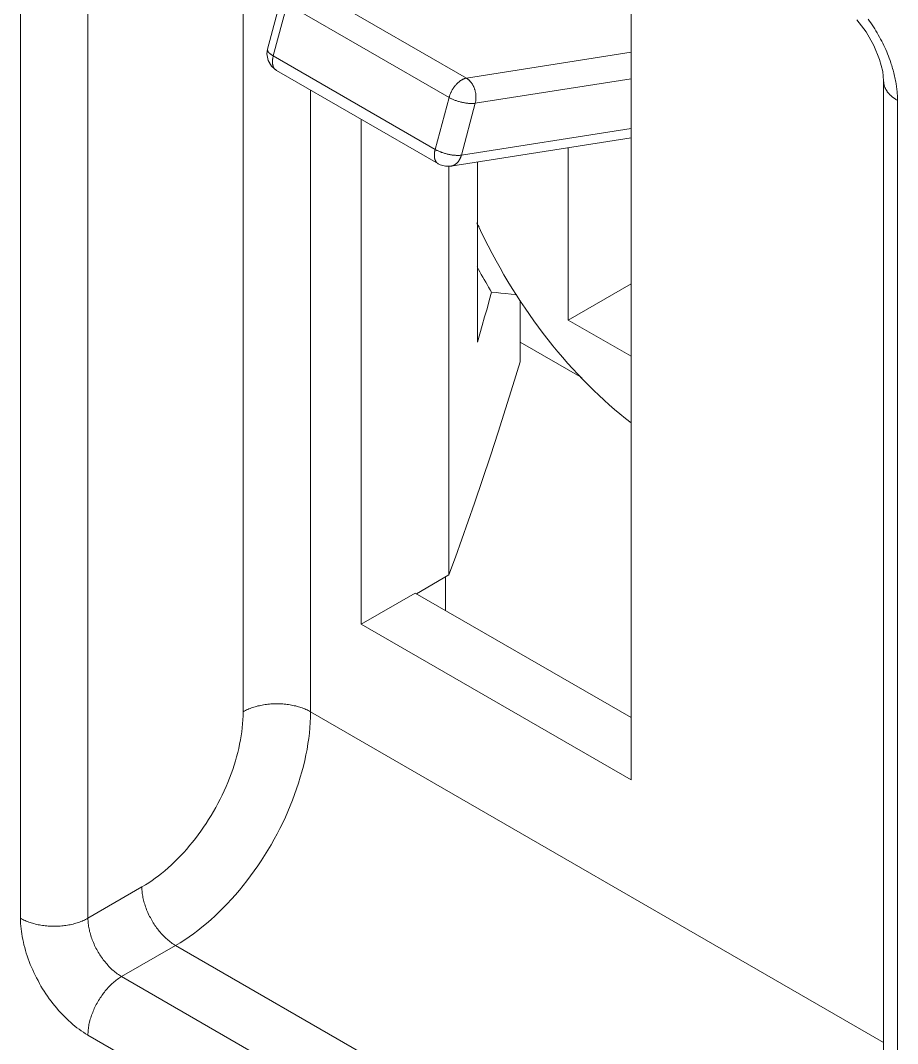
# Model space of a CAD drawing. Header units: inches. Extents: x 67578 to 72421, y -34894 to -31675.
# Drawn here: x 69212.17 to 69226.8, y -33316.35 to -33299.29 of the extents above; entities that cross this region are included whole.
import ezdxf

# ---------------------------------------------------------------- set-up
doc = ezdxf.new("R2010")
doc.units = ezdxf.units.IN
doc.header["$MEASUREMENT"] = 0

# ---------------------------------------------------------------- blocks, each defined once
blk = doc.blocks.new('ET200S')
at = {"lineweight": 0}
for p, q in [((47.12, 20.969), (47.12, 34.85)), ((49.453, 34.15), (49.453, 23.133)), ((53.519, 22.418), (53.519, 31.4)), ((51.793, 29.775), (50.096, 30.755)), ((49.709, 30.081), (49.854, 30.625)), ((49.77, 30.009), (49.915, 30.553)), ((51.612, 29.573), (49.915, 30.553)), ((55.982, 30.263), (55.886, 30.388)), ((56.065, 30.119), (55.982, 30.263)), ((49.703, 30.03), (49.709, 30.081)), ((53.519, 30.047), (51.793, 29.775)), ((56.125, 29.973), (56.065, 30.119)), ((49.715, 29.96), (49.703, 30.03)), ((49.75, 29.901), (49.715, 29.96)), ((51.467, 29.029), (49.77, 30.009)), ((56.157, 29.844), (56.125, 29.973)), ((49.803, 29.857), (49.75, 29.901)), ((51.5, 28.877), (49.803, 29.857)), ((56.166, 29.747), (56.157, 29.844)), ((53.519, 29.769), (51.886, 29.512)), ((56.166, 29.747), (56.166, 15.866)), ((50.16, 29.65), (50.16, 23.133)), ((51.612, 29.573), (51.467, 29.029)), ((51.886, 29.512), (51.741, 28.968)), ((56.312, 29.542), (56.312, 15.662)), ((50.691, 29.344), (50.691, 24.051)), ((51.741, 28.968), (53.519, 29.248)), ((51.631, 28.852), (53.519, 29.149)), ((52.862, 27.24), (52.862, 29.046)), ((51.517, 28.868), (51.499, 28.877)), ((51.573, 28.852), (51.517, 28.868)), ((51.909, 27.009), (51.909, 28.896)), ((51.631, 28.852), (51.573, 28.852)), ((51.61, 28.852), (51.61, 24.567)), ((51.905, 28.244), (51.926, 28.217)), ((52.862, 27.24), (53.519, 27.619)), ((52.357, 26.801), (52.357, 27.447)), ((52.862, 27.24), (53.519, 26.86)), ((52.357, 27.008), (53.006, 26.634)), ((51.27, 24.37), (51.61, 24.567)), ((51.575, 24.194), (51.575, 24.546)), ((50.691, 24.051), (51.256, 24.378)), ((51.256, 24.378), (53.519, 23.072)), ((50.691, 24.051), (53.519, 22.418)), ((56.166, 19.666), (50.16, 23.133)), ((48.393, 21.296), (47.827, 20.969)), ((48.746, 20.683), (48.18, 20.357)), ((56.166, 16.4), (48.746, 20.683)), ((55.959, 15.866), (48.18, 20.357)), ((55.605, 15.254), (47.827, 19.744))]:
    blk.add_line(p, q, dxfattribs=at)
for points in [[(47.827, 20.969), (47.827, 34.853), (47.827, 34.857), (47.827, 34.861), (47.827, 34.865), (47.827, 34.868), (47.827, 34.872), (47.828, 34.876), (47.828, 34.88), (47.828, 34.883), (47.828, 34.887), (47.829, 34.891), (47.829, 34.895), (47.83, 34.898), (47.83, 34.902), (47.831, 34.906), (47.831, 34.91), (47.832, 34.913), (47.832, 34.917), (47.833, 34.921), (47.834, 34.924), (47.834, 34.928), (47.835, 34.932), (47.836, 34.936)], [(56.004, 30.395), (56.018, 30.375), (56.032, 30.355), (56.046, 30.335), (56.059, 30.314), (56.073, 30.293), (56.086, 30.272), (56.099, 30.251), (56.111, 30.229), (56.123, 30.207), (56.135, 30.185), (56.147, 30.163), (56.158, 30.141), (56.168, 30.119), (56.179, 30.097), (56.189, 30.075), (56.199, 30.052), (56.208, 30.03), (56.217, 30.007), (56.226, 29.984), (56.234, 29.961), (56.242, 29.938)], [(49.709, 30.081), (49.709, 30.08), (49.709, 30.079), (49.709, 30.078), (49.709, 30.077), (49.709, 30.076), (49.709, 30.075), (49.709, 30.074), (49.709, 30.072), (49.709, 30.071), (49.709, 30.07), (49.709, 30.069), (49.71, 30.068), (49.71, 30.067), (49.71, 30.066), (49.711, 30.065), (49.711, 30.064), (49.711, 30.063), (49.712, 30.061), (49.712, 30.06), (49.713, 30.059), (49.714, 30.057), (49.714, 30.056), (49.715, 30.054), (49.716, 30.053), (49.717, 30.052), (49.718, 30.05), (49.719, 30.049), (49.72, 30.048), (49.721, 30.046), (49.722, 30.045), (49.723, 30.044), (49.724, 30.043), (49.726, 30.041), (49.727, 30.04), (49.728, 30.039), (49.729, 30.038), (49.73, 30.037), (49.732, 30.036), (49.733, 30.035), (49.735, 30.033), (49.738, 30.031), (49.74, 30.029), (49.743, 30.027), (49.746, 30.025), (49.748, 30.023), (49.751, 30.021), (49.753, 30.019), (49.756, 30.017), (49.759, 30.016), (49.761, 30.014), (49.764, 30.012), (49.767, 30.01), (49.77, 30.009)], [(49.77, 30.009), (49.769, 30.005), (49.768, 30.002), (49.767, 29.998), (49.766, 29.994), (49.765, 29.991), (49.765, 29.987), (49.764, 29.983), (49.764, 29.98), (49.763, 29.976), (49.763, 29.972), (49.762, 29.969), (49.762, 29.965), (49.762, 29.961), (49.761, 29.958), (49.761, 29.954), (49.761, 29.951), (49.761, 29.948), (49.761, 29.945), (49.761, 29.942), (49.761, 29.939), (49.761, 29.936), (49.762, 29.933), (49.762, 29.93), (49.762, 29.927), (49.763, 29.924), (49.763, 29.921), (49.764, 29.918), (49.764, 29.915), (49.765, 29.912), (49.766, 29.909), (49.767, 29.906), (49.767, 29.904), (49.768, 29.902), (49.769, 29.899), (49.77, 29.897), (49.77, 29.895), (49.771, 29.893), (49.772, 29.891), (49.773, 29.889), (49.774, 29.887), (49.776, 29.884), (49.777, 29.882), (49.778, 29.88), (49.779, 29.878), (49.781, 29.877), (49.782, 29.875), (49.783, 29.873), (49.785, 29.871)], [(56.242, 29.938), (56.247, 29.922), (56.252, 29.907), (56.257, 29.892), (56.261, 29.876), (56.266, 29.861), (56.27, 29.845), (56.274, 29.83), (56.278, 29.814), (56.282, 29.798), (56.285, 29.782), (56.288, 29.767), (56.292, 29.751), (56.294, 29.735), (56.297, 29.721), (56.299, 29.708), (56.301, 29.694), (56.303, 29.68), (56.305, 29.666), (56.306, 29.653), (56.308, 29.639), (56.309, 29.625), (56.31, 29.611), (56.311, 29.598), (56.311, 29.584), (56.312, 29.57), (56.312, 29.556), (56.312, 29.542)], [(49.785, 29.871), (49.785, 29.871), (49.786, 29.87), (49.786, 29.87), (49.787, 29.869), (49.787, 29.868), (49.788, 29.868), (49.789, 29.867), (49.789, 29.867), (49.79, 29.866), (49.79, 29.866), (49.791, 29.865), (49.792, 29.865), (49.792, 29.864), (49.793, 29.864), (49.793, 29.863), (49.794, 29.862), (49.795, 29.862), (49.795, 29.862), (49.796, 29.861), (49.797, 29.861), (49.797, 29.86), (49.798, 29.86), (49.799, 29.859), (49.799, 29.859), (49.8, 29.858), (49.801, 29.858), (49.801, 29.857), (49.802, 29.857), (49.803, 29.857)], [(51.612, 29.573), (51.613, 29.579), (51.615, 29.585), (51.617, 29.591), (51.619, 29.597), (51.621, 29.602), (51.623, 29.608), (51.626, 29.614), (51.628, 29.619), (51.631, 29.625), (51.633, 29.63), (51.636, 29.636), (51.639, 29.641), (51.642, 29.647), (51.645, 29.652), (51.648, 29.658), (51.652, 29.663), (51.655, 29.668), (51.658, 29.674), (51.662, 29.679), (51.666, 29.684), (51.669, 29.689), (51.673, 29.693), (51.677, 29.698), (51.681, 29.703), (51.685, 29.707), (51.689, 29.712), (51.693, 29.716), (51.697, 29.72), (51.701, 29.724), (51.706, 29.729), (51.709, 29.732), (51.713, 29.735), (51.717, 29.738), (51.721, 29.741), (51.725, 29.744), (51.729, 29.747), (51.733, 29.75), (51.737, 29.753), (51.741, 29.755), (51.745, 29.758), (51.75, 29.76), (51.753, 29.762), (51.757, 29.764), (51.76, 29.765), (51.764, 29.767), (51.767, 29.768), (51.771, 29.77), (51.774, 29.771), (51.778, 29.772), (51.782, 29.773), (51.786, 29.774), (51.789, 29.775), (51.793, 29.775)], [(51.793, 29.775), (51.797, 29.773), (51.801, 29.771), (51.804, 29.768), (51.808, 29.766), (51.811, 29.763), (51.815, 29.76), (51.818, 29.758), (51.821, 29.755), (51.825, 29.752), (51.828, 29.748), (51.831, 29.745), (51.834, 29.742), (51.837, 29.738), (51.841, 29.734), (51.844, 29.73), (51.847, 29.726), (51.85, 29.721), (51.853, 29.717), (51.856, 29.712), (51.859, 29.708), (51.861, 29.703), (51.864, 29.699), (51.866, 29.694), (51.869, 29.689), (51.871, 29.684), (51.874, 29.678), (51.876, 29.673), (51.878, 29.668), (51.88, 29.662), (51.881, 29.657), (51.883, 29.652), (51.885, 29.646), (51.886, 29.641), (51.887, 29.635), (51.889, 29.63), (51.89, 29.624), (51.891, 29.618), (51.892, 29.613), (51.892, 29.607), (51.893, 29.601), (51.893, 29.596), (51.894, 29.59), (51.894, 29.584), (51.894, 29.579), (51.894, 29.573), (51.894, 29.567), (51.894, 29.562), (51.893, 29.556), (51.893, 29.551), (51.892, 29.545), (51.892, 29.54), (51.891, 29.534), (51.89, 29.529), (51.889, 29.523), (51.887, 29.518), (51.886, 29.512)], [(56.312, 29.542), (56.307, 29.546), (56.302, 29.549), (56.296, 29.552), (56.291, 29.555), (56.286, 29.559), (56.281, 29.562), (56.276, 29.566), (56.271, 29.57), (56.266, 29.573), (56.261, 29.577), (56.256, 29.581), (56.251, 29.585), (56.247, 29.589), (56.242, 29.593), (56.238, 29.597), (56.233, 29.602), (56.229, 29.606), (56.224, 29.611), (56.22, 29.615), (56.217, 29.619), (56.214, 29.623), (56.211, 29.626), (56.208, 29.63), (56.205, 29.634), (56.203, 29.638), (56.2, 29.642), (56.197, 29.646), (56.195, 29.65), (56.192, 29.654), (56.19, 29.658), (56.188, 29.662), (56.185, 29.666), (56.183, 29.67), (56.181, 29.675), (56.18, 29.679), (56.178, 29.683), (56.176, 29.688), (56.175, 29.692), (56.173, 29.697), (56.172, 29.701), (56.171, 29.706), (56.17, 29.71), (56.169, 29.715), (56.168, 29.719), (56.168, 29.724), (56.167, 29.728), (56.167, 29.733), (56.166, 29.737), (56.166, 29.742), (56.166, 29.747)], [(51.886, 29.512), (51.881, 29.512), (51.875, 29.511), (51.87, 29.511), (51.865, 29.51), (51.859, 29.51), (51.854, 29.51), (51.849, 29.51), (51.843, 29.51), (51.838, 29.51), (51.831, 29.51), (51.823, 29.511), (51.816, 29.511), (51.809, 29.512), (51.802, 29.513), (51.795, 29.514), (51.788, 29.515), (51.78, 29.516), (51.772, 29.517), (51.763, 29.519), (51.754, 29.521), (51.745, 29.523), (51.737, 29.525), (51.728, 29.527), (51.719, 29.53), (51.711, 29.532), (51.702, 29.535), (51.694, 29.537), (51.686, 29.54), (51.677, 29.543), (51.669, 29.546), (51.661, 29.549), (51.655, 29.552), (51.648, 29.555), (51.642, 29.558), (51.636, 29.56), (51.63, 29.563), (51.624, 29.567), (51.618, 29.57), (51.612, 29.573)], [(51.499, 28.877), (51.498, 28.878), (51.496, 28.879), (51.494, 28.88), (51.492, 28.882), (51.491, 28.883), (51.489, 28.884), (51.487, 28.886), (51.486, 28.887), (51.484, 28.889), (51.483, 28.89), (51.481, 28.892), (51.48, 28.894), (51.478, 28.896), (51.477, 28.898), (51.476, 28.9), (51.474, 28.902), (51.473, 28.904), (51.472, 28.906), (51.471, 28.908), (51.47, 28.91), (51.469, 28.913), (51.468, 28.915), (51.467, 28.917), (51.466, 28.919), (51.465, 28.921), (51.464, 28.924), (51.464, 28.926), (51.463, 28.929), (51.462, 28.932), (51.461, 28.935), (51.461, 28.939), (51.46, 28.942), (51.46, 28.945), (51.459, 28.948), (51.459, 28.951), (51.459, 28.955), (51.458, 28.958), (51.458, 28.961), (51.458, 28.964), (51.458, 28.967), (51.458, 28.971), (51.458, 28.974), (51.458, 28.978), (51.459, 28.982), (51.459, 28.986), (51.459, 28.99), (51.46, 28.994), (51.46, 28.998), (51.461, 29.002), (51.462, 29.006), (51.462, 29.01), (51.463, 29.014), (51.464, 29.017), (51.465, 29.021), (51.466, 29.025), (51.467, 29.029)], [(51.467, 29.029), (51.473, 29.026), (51.479, 29.022), (51.485, 29.019), (51.492, 29.016), (51.498, 29.013), (51.504, 29.01), (51.511, 29.007), (51.517, 29.005), (51.525, 29.002), (51.534, 28.998), (51.542, 28.995), (51.55, 28.993), (51.559, 28.99), (51.567, 28.987), (51.576, 28.985), (51.584, 28.983), (51.593, 28.98), (51.602, 28.978), (51.611, 28.976), (51.619, 28.975), (51.628, 28.973), (51.637, 28.971), (51.644, 28.97), (51.651, 28.969), (51.658, 28.968), (51.665, 28.968), (51.672, 28.967), (51.68, 28.967), (51.687, 28.966), (51.694, 28.966), (51.7, 28.966), (51.706, 28.966), (51.712, 28.966), (51.718, 28.966), (51.723, 28.966), (51.729, 28.967), (51.735, 28.967), (51.741, 28.968)], [(51.741, 28.968), (51.74, 28.965), (51.739, 28.961), (51.738, 28.957), (51.737, 28.954), (51.735, 28.95), (51.734, 28.947), (51.733, 28.943), (51.731, 28.94), (51.73, 28.936), (51.728, 28.933), (51.726, 28.929), (51.725, 28.926), (51.723, 28.923), (51.721, 28.92), (51.719, 28.916), (51.717, 28.914), (51.716, 28.911), (51.714, 28.908), (51.712, 28.905), (51.71, 28.903), (51.708, 28.9), (51.706, 28.898), (51.704, 28.895), (51.702, 28.893), (51.7, 28.89), (51.698, 28.888), (51.695, 28.886), (51.693, 28.884), (51.691, 28.881), (51.688, 28.879), (51.686, 28.877), (51.683, 28.876), (51.681, 28.874), (51.679, 28.872), (51.677, 28.871), (51.674, 28.869), (51.672, 28.868), (51.669, 28.866), (51.667, 28.865), (51.664, 28.863), (51.662, 28.862), (51.659, 28.861), (51.657, 28.86), (51.654, 28.859), (51.652, 28.858), (51.649, 28.857), (51.646, 28.856), (51.644, 28.855), (51.641, 28.855), (51.638, 28.854), (51.636, 28.853), (51.633, 28.853), (51.631, 28.852)], [(51.904, 28.26), (51.942, 28.179), (51.981, 28.098), (52.021, 28.018), (52.063, 27.938), (52.105, 27.859), (52.146, 27.786), (52.187, 27.714), (52.229, 27.643), (52.272, 27.572), (52.317, 27.502), (52.362, 27.433), (52.408, 27.364), (52.454, 27.297), (52.502, 27.23), (52.55, 27.164), (52.599, 27.099), (52.649, 27.034), (52.701, 26.97), (52.752, 26.907), (52.804, 26.847), (52.855, 26.787), (52.908, 26.729), (52.962, 26.671), (53.016, 26.614), (53.072, 26.558), (53.128, 26.502), (53.182, 26.451), (53.236, 26.401), (53.291, 26.352), (53.347, 26.303), (53.403, 26.256), (53.461, 26.209), (53.519, 26.163)], [(51.905, 27.797), (51.92, 27.77), (51.935, 27.744), (51.95, 27.717), (51.965, 27.69), (51.98, 27.664), (51.996, 27.637), (52.011, 27.611), (52.027, 27.584), (52.042, 27.558), (52.058, 27.532)], [(51.909, 27.009), (51.935, 27.097), (51.96, 27.184), (51.985, 27.272), (52.01, 27.358), (52.034, 27.445), (52.058, 27.532)], [(52.322, 27.505), (52.262, 27.51), (52.202, 27.517), (52.154, 27.522), (52.106, 27.527), (52.058, 27.532)], [(51.61, 24.567), (51.678, 24.754), (51.745, 24.942), (51.812, 25.13), (51.877, 25.319), (51.962, 25.567), (52.045, 25.815), (52.126, 26.064), (52.205, 26.309), (52.282, 26.555), (52.357, 26.801)], [(49.453, 23.133), (49.465, 23.139), (49.477, 23.146), (49.49, 23.152), (49.502, 23.158), (49.515, 23.163), (49.528, 23.168), (49.541, 23.173), (49.554, 23.178), (49.567, 23.182), (49.58, 23.186), (49.594, 23.19), (49.609, 23.194), (49.624, 23.197), (49.639, 23.2), (49.654, 23.203), (49.668, 23.206), (49.683, 23.208), (49.698, 23.21), (49.714, 23.212), (49.729, 23.214), (49.744, 23.215), (49.76, 23.216), (49.775, 23.217), (49.791, 23.217), (49.807, 23.217), (49.822, 23.217), (49.838, 23.217), (49.854, 23.216), (49.869, 23.215), (49.885, 23.214), (49.9, 23.212), (49.915, 23.21), (49.93, 23.208), (49.945, 23.206), (49.96, 23.203), (49.975, 23.2), (49.99, 23.197), (50.005, 23.194), (50.019, 23.19), (50.034, 23.186), (50.047, 23.182), (50.06, 23.178), (50.073, 23.173), (50.086, 23.168), (50.099, 23.163), (50.111, 23.158), (50.124, 23.152), (50.136, 23.146), (50.148, 23.139), (50.16, 23.133)], [(49.453, 23.133), (49.453, 23.091), (49.451, 23.049), (49.448, 23.007), (49.444, 22.965), (49.439, 22.924), (49.433, 22.882), (49.425, 22.838), (49.417, 22.793), (49.407, 22.749), (49.397, 22.705), (49.385, 22.661), (49.373, 22.618), (49.359, 22.572), (49.344, 22.527), (49.328, 22.482), (49.311, 22.437), (49.293, 22.393), (49.275, 22.349), (49.255, 22.305), (49.234, 22.26), (49.212, 22.216), (49.19, 22.173), (49.167, 22.13), (49.143, 22.087), (49.118, 22.045), (49.092, 22.004), (49.066, 21.962), (49.038, 21.922), (49.011, 21.882), (48.982, 21.842), (48.953, 21.804), (48.924, 21.767), (48.893, 21.73), (48.862, 21.694), (48.831, 21.658), (48.798, 21.623), (48.767, 21.591), (48.735, 21.559), (48.702, 21.527), (48.669, 21.497), (48.634, 21.467), (48.599, 21.439), (48.566, 21.413), (48.533, 21.387), (48.499, 21.363), (48.464, 21.34), (48.429, 21.317), (48.393, 21.296)], [(50.16, 23.133), (50.16, 23.077), (50.157, 23.021), (50.153, 22.965), (50.148, 22.91), (50.141, 22.854), (50.133, 22.799), (50.123, 22.739), (50.112, 22.68), (50.099, 22.621), (50.085, 22.562), (50.069, 22.504), (50.053, 22.446), (50.034, 22.385), (50.014, 22.325), (49.993, 22.265), (49.97, 22.206), (49.947, 22.147), (49.922, 22.088), (49.896, 22.028), (49.868, 21.969), (49.839, 21.911), (49.809, 21.853), (49.778, 21.796), (49.746, 21.739), (49.713, 21.683), (49.679, 21.627), (49.644, 21.572), (49.607, 21.518), (49.57, 21.465), (49.532, 21.412), (49.494, 21.361), (49.454, 21.312), (49.414, 21.262), (49.373, 21.214), (49.331, 21.167), (49.287, 21.12), (49.245, 21.077), (49.203, 21.034), (49.159, 20.993), (49.114, 20.952), (49.069, 20.912), (49.022, 20.874), (48.978, 20.839), (48.933, 20.806), (48.888, 20.773), (48.841, 20.742), (48.794, 20.712), (48.746, 20.683)], [(48.393, 21.296), (48.393, 21.282), (48.393, 21.268), (48.394, 21.254), (48.396, 21.241), (48.397, 21.227), (48.399, 21.213), (48.401, 21.2), (48.404, 21.186), (48.407, 21.173), (48.41, 21.159), (48.414, 21.145), (48.418, 21.13), (48.422, 21.116), (48.427, 21.101), (48.432, 21.087), (48.437, 21.073), (48.442, 21.058), (48.448, 21.044), (48.454, 21.03), (48.46, 21.017), (48.467, 21.002), (48.474, 20.988), (48.481, 20.975), (48.488, 20.961), (48.496, 20.947), (48.504, 20.934), (48.512, 20.92), (48.521, 20.907), (48.529, 20.894), (48.538, 20.881), (48.547, 20.869), (48.556, 20.857), (48.566, 20.845), (48.575, 20.833), (48.585, 20.821), (48.595, 20.81), (48.605, 20.799), (48.615, 20.788), (48.626, 20.777), (48.637, 20.766), (48.647, 20.757), (48.657, 20.748), (48.668, 20.739), (48.678, 20.73), (48.689, 20.721), (48.7, 20.713), (48.711, 20.705), (48.723, 20.698), (48.734, 20.69), (48.746, 20.683)], [(47.12, 20.969), (47.132, 20.962), (47.144, 20.956), (47.156, 20.95), (47.169, 20.944), (47.181, 20.939), (47.194, 20.934), (47.207, 20.929), (47.22, 20.924), (47.233, 20.92), (47.246, 20.916), (47.261, 20.912), (47.276, 20.908), (47.29, 20.904), (47.305, 20.901), (47.32, 20.898), (47.335, 20.896), (47.35, 20.893), (47.365, 20.891), (47.38, 20.89), (47.395, 20.888), (47.411, 20.887), (47.426, 20.886), (47.442, 20.885), (47.458, 20.885), (47.473, 20.884), (47.489, 20.885), (47.505, 20.885), (47.52, 20.886), (47.536, 20.887), (47.552, 20.888), (47.567, 20.89), (47.582, 20.891), (47.597, 20.893), (47.612, 20.896), (47.627, 20.898), (47.642, 20.901), (47.656, 20.904), (47.671, 20.908), (47.686, 20.912), (47.7, 20.916), (47.714, 20.92), (47.727, 20.924), (47.74, 20.929), (47.753, 20.934), (47.765, 20.939), (47.778, 20.944), (47.79, 20.95), (47.803, 20.956), (47.815, 20.962), (47.827, 20.969)], [(47.827, 19.744), (47.803, 19.758), (47.78, 19.773), (47.757, 19.789), (47.735, 19.805), (47.712, 19.821), (47.691, 19.838), (47.669, 19.856), (47.647, 19.875), (47.624, 19.895), (47.603, 19.916), (47.581, 19.937), (47.561, 19.958), (47.54, 19.98), (47.52, 20.002), (47.5, 20.026), (47.48, 20.05), (47.46, 20.075), (47.441, 20.1), (47.422, 20.125), (47.404, 20.151), (47.386, 20.177), (47.369, 20.203), (47.352, 20.23), (47.335, 20.258), (47.319, 20.286), (47.304, 20.314), (47.289, 20.342), (47.274, 20.37), (47.261, 20.399), (47.248, 20.427), (47.235, 20.456), (47.223, 20.485), (47.211, 20.514), (47.2, 20.544), (47.19, 20.574), (47.181, 20.602), (47.172, 20.631), (47.164, 20.66), (47.156, 20.689), (47.15, 20.718), (47.143, 20.747), (47.138, 20.777), (47.133, 20.804), (47.129, 20.831), (47.126, 20.859), (47.123, 20.886), (47.121, 20.914), (47.12, 20.941), (47.12, 20.969)], [(48.18, 20.357), (48.169, 20.364), (48.157, 20.371), (48.146, 20.379), (48.134, 20.387), (48.123, 20.395), (48.112, 20.404), (48.102, 20.412), (48.09, 20.422), (48.079, 20.432), (48.068, 20.442), (48.058, 20.453), (48.047, 20.464), (48.037, 20.475), (48.027, 20.486), (48.017, 20.498), (48.007, 20.51), (47.997, 20.522), (47.987, 20.534), (47.978, 20.547), (47.969, 20.56), (47.96, 20.573), (47.951, 20.586), (47.943, 20.6), (47.935, 20.614), (47.927, 20.627), (47.919, 20.641), (47.911, 20.656), (47.904, 20.67), (47.897, 20.684), (47.891, 20.698), (47.884, 20.713), (47.878, 20.727), (47.873, 20.742), (47.867, 20.757), (47.862, 20.771), (47.857, 20.786), (47.853, 20.8), (47.849, 20.814), (47.845, 20.829), (47.842, 20.843), (47.839, 20.858), (47.836, 20.873), (47.834, 20.886), (47.832, 20.9), (47.83, 20.914), (47.829, 20.928), (47.828, 20.941), (47.827, 20.955), (47.827, 20.969)], [(47.827, 19.744), (47.827, 19.758), (47.828, 19.772), (47.829, 19.785), (47.83, 19.799), (47.832, 19.813), (47.833, 19.826), (47.836, 19.84), (47.838, 19.854), (47.841, 19.867), (47.844, 19.88), (47.848, 19.895), (47.852, 19.91), (47.856, 19.924), (47.861, 19.939), (47.866, 19.953), (47.871, 19.967), (47.877, 19.981), (47.882, 19.995), (47.888, 20.009), (47.894, 20.023), (47.901, 20.037), (47.908, 20.051), (47.915, 20.065), (47.923, 20.079), (47.93, 20.093), (47.938, 20.106), (47.947, 20.12), (47.955, 20.133), (47.964, 20.146), (47.973, 20.159), (47.982, 20.171), (47.991, 20.183), (48, 20.195), (48.009, 20.207), (48.019, 20.219), (48.029, 20.23), (48.039, 20.241), (48.05, 20.252), (48.06, 20.263), (48.071, 20.274), (48.081, 20.283), (48.092, 20.292), (48.102, 20.301), (48.113, 20.31), (48.123, 20.318), (48.134, 20.327), (48.146, 20.335), (48.157, 20.342), (48.169, 20.35), (48.18, 20.357)]]:
    blk.add_lwpolyline(points, dxfattribs=at)

msp = doc.modelspace()

# ---------------------------------------------------------------- block references
at = {"xscale": 1.59100124616462, "yscale": 1.59100124616462, "zscale": 1.59100124616462}
msp.add_blockref('ET200S', (69137.204, -33347.624), dxfattribs=at)

doc.saveas('drawing.dxf')
